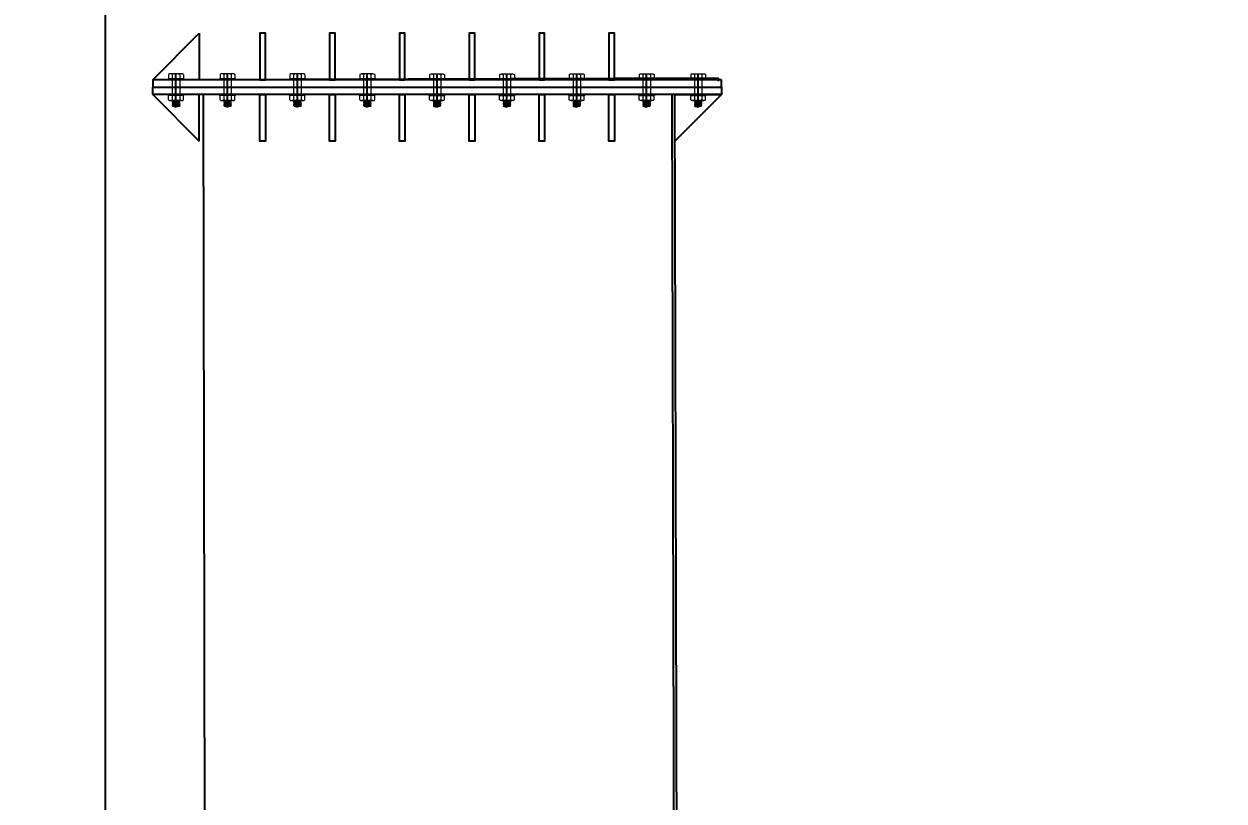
# Model space of a CAD drawing. Header units: metres. Extents: x 31037 to 31490, y -4422 to -3483.
# Drawn here: x 31169.164 to 31171.741, y -4403.161 to -4401.492 of the extents above; entities that cross this region are included whole.
import ezdxf

# ---------------------------------------------------------------- set-up
doc = ezdxf.new("R2010")
doc.units = ezdxf.units.M
doc.header["$LTSCALE"] = 30
doc.header["$MEASUREMENT"] = 0
doc.header["$PDMODE"] = 34
doc.linetypes.add('DASHDOT', pattern=[1, 0.5, -0.25, 0, -0.25])
doc.layers.get('0').update_dxf_attribs({"color": 30, "lineweight": 40})
for name, color, linetype in [('BLK_1_HT_OF_BLDG', 5, 'Continuous'), ('JSC-15O-Gusset Plt', 4, 'Continuous'), ('JSC-1A-Thin', 254, 'Continuous'), ('JSC-G-Grid Line', 250, 'DASHDOT'), ('JSC-U-Steel', 21, 'Continuous'), ('STEEL', 33, 'Continuous')]:
    doc.layers.add(name, color=color, linetype=linetype)
doc.layers.add('JSC-4D-Bolt', color=240, linetype='Continuous', lineweight=18)
doc.styles.get("Standard").update_dxf_attribs({"font": 'times.ttf', "height": 0.05})
doc.dimstyles.new('Standard$0', dxfattribs={"dimtxt": 0.08, "dimasz": 0.05, "dimexe": 0.02, "dimexo": 0.05, "dimgap": 0.09, "dimtad": 0, "dimtih": 1, "dimtoh": 1, "dimzin": 0, "dimdsep": 46, "dimtxsty": 'Standard', "dimcen": 0.09, "dimclrd": 7, "dimclre": 7, "dimclrt": 7, "dimadec": 0, "dimazin": 0, "dimtfac": 1, "dimtofl": 0, "dimtmove": 0, "dimatfit": 3, "dimfxl": 0, "dimtolj": 1, "dimtzin": 0, "dimarcsym": 0})

# ---------------------------------------------------------------- blocks, each defined once
blk = doc.blocks.new('A$C1C5357C3')
at = {"layer": 'JSC-4D-Bolt', "linetype": 'Continuous', "lineweight": 9}
for p, q in [((8, 26.8), (9.3, 27.7)), ((8, 26.8), (22.7, 21.4)), ((9.3, 24.9), (8, 26.8)), ((9.3, 27.7), (16, 29.1)), ((9.3, 27.7), (24, 22.3)), ((9.3, 27.7), (22.7, 27.1)), ((13.8, 27.5), (22.7, 24.2)), ((22.7, 27.1), (16, 29.1)), ((18.2, 27.3), (24, 25.2)), ((24, 25.2), (22.7, 27.1)), ((0, 13.3), (0, 4)), ((0, 4), (32, 4)), ((0, 2), (32, 2)), ((4, 14.7), (28, 14.7)), ((8, 24), (9.3, 24.9)), ((8, 24), (22.7, 18.5)), ((9.3, 22.1), (8, 24)), ((8, 21.1), (9.3, 22.1)), ((8, 21.1), (22.7, 15.7)), ((9.3, 19.2), (8, 21.1)), ((8, 18.3), (9.3, 19.2)), ((8, 18.3), (17.8, 14.7)), ((9.3, 16.4), (8, 18.3)), ((8, 15.4), (9.3, 16.4)), ((8, 14.7), (8, 15.4)), ((8, 15.4), (10.1, 14.7)), ((8, -41.3), (8, 13.3)), ((9.3, 24.9), (24, 19.5)), ((9.3, 22.1), (24, 16.6)), ((9.3, 19.2), (21.6, 14.7)), ((9.3, 16.4), (13.9, 14.7)), ((22.7, 24.2), (24, 25.2)), ((24, 22.3), (22.7, 24.2)), ((22.7, 21.4), (24, 22.3)), ((24, 19.5), (22.7, 21.4)), ((22.7, 18.5), (24, 19.5)), ((24, 16.6), (22.7, 18.5)), ((22.7, 15.7), (24, 16.6)), ((23.4, 14.7), (22.7, 15.7)), ((24, -41.3), (24, 13.3)), ((32, 13.3), (32, 4)), ((0, -30), (32, -30)), ((0, -41.3), (0, -32)), ((0, -32), (32, -32)), ((4, -42.7), (28, -42.7)), ((32, -41.3), (32, -32))]:
    blk.add_line(p, q, dxfattribs=at)
for centre, radius, start, end in [((0, 3), 1, 90, 270), ((4, 8), 6.67, 53.1268, 126.8666), ((16, -10), 24.7, 71.0721, 108.9214), ((28, 8), 6.67, 53.1268, 126.8666), ((32, 3), 1, 270, 90), ((0, -31), 1, 90, 270), ((4, -36), 6.67, 233.1268, 306.8666), ((16, -18), 24.7, 251.0721, 288.9214), ((28, -36), 6.67, 233.1268, 306.8666), ((32, -31), 1, 270, 90)]:
    blk.add_arc(centre, radius, start, end, dxfattribs=at)
at = {"layer": 'JSC-G-Grid Line'}
blk.add_line((16, 29.1), (16, -42.7), dxfattribs=at)
blk = doc.blocks.new('*D101')
at = {"layer": 'BLK_1_HT_OF_BLDG', "color": 5, "lineweight": -2}
for p, q in [((31165.7774, -4398.4178), (31165.5074, -4398.4178)), ((31165.5274, -4398.4678), (31165.5274, -4406.087)), ((31165.5274, -4413.9678), (31165.5274, -4406.3486)), ((31165.7774, -4414.0178), (31165.5074, -4414.0178))]:
    blk.add_line(p, q, dxfattribs=at)
at = {"layer": 'BLK_1_HT_OF_BLDG', "color": 5, "lineweight": 30}
for points in [[(31165.5191, -4398.4678), (31165.5358, -4398.4678), (31165.5274, -4398.4178)], [(31165.5191, -4413.9678), (31165.5358, -4413.9678), (31165.5274, -4414.0178)]]:
    blk.add_solid(points, dxfattribs=at)
at = {"layer": 'Defpoints', "color": 0, "lineweight": 30}
for p in [(31195.4086, -4398.4178), (31165.5274, -4414.0178), (31195.4086, -4414.0178)]:
    blk.add_point(p, dxfattribs=at)
at = {"layer": 'BLK_1_HT_OF_BLDG', "color": 5, "lineweight": 0, "insert": (31165.5274, -4406.2178), "char_height": 0.08, "attachment_point": 5}
blk.add_mtext('\\A1;15.60', dxfattribs=at)

msp = doc.modelspace()

# ---------------------------------------------------------------- linework, layer by layer
at = {"color": 0, "lineweight": 25}
msp.add_line((31169.33861, -4414.01783), (31169.33861, -4400.41783), dxfattribs=at)
at = {"layer": 'JSC-15O-Gusset Plt', "color": 0, "lineweight": 25, "elevation": 0.00005}
for points in [[(31170.6614, -4401.61139), (31169.44001, -4401.61139), (31169.44001, -4401.62739), (31170.6614, -4401.62739)], [(31170.6614, -4401.64339), (31169.44001, -4401.64339), (31169.44001, -4401.62739), (31170.6614, -4401.62739)]]:
    msp.add_lwpolyline(points, close=True, dxfattribs=at)
at = {"layer": 'JSC-1A-Thin', "color": 0, "lineweight": 25}
msp.add_line((31169.56861, -4413.41783, -0.00011), (31169.54901, -4401.64339, -0.00025), dxfattribs=at)
for points, elevation in [([(31169.54001, -4401.51127), (31169.54001, -4401.61139), (31169.44001, -4401.61139), (31169.54001, -4401.51127)], 0.00005), ([(31169.54001, -4401.74352), (31169.54001, -4401.64339), (31169.44001, -4401.64339), (31169.54001, -4401.74352)], 0.00005), ([(31170.575, -4409.26846), (31170.5554, -4401.64339)], -0.00013), ([(31170.56158, -4401.74352), (31170.5614, -4401.64339), (31170.6614, -4401.64339), (31170.56158, -4401.74352)], 0.00005)]:
    msp.add_lwpolyline(points, dxfattribs=dict(at, elevation=elevation))
for points, elevation in [([(31169.66992, -4401.61139), (31169.68192, -4401.61139), (31169.68192, -4401.51139), (31169.66992, -4401.51139)], 0.0009), ([(31169.81971, -4401.61139), (31169.83171, -4401.61139), (31169.83171, -4401.51139), (31169.81971, -4401.51139)], 0.00005), ([(31169.9697, -4401.61139), (31169.9817, -4401.61139), (31169.9817, -4401.51139), (31169.9697, -4401.51139)], 0.00005), ([(31170.11969, -4401.61139), (31170.13169, -4401.61139), (31170.13169, -4401.51139), (31170.11969, -4401.51139)], 0.00005), ([(31170.26969, -4401.61139), (31170.28169, -4401.61139), (31170.28169, -4401.51139), (31170.26969, -4401.51139)], 0.00005), ([(31170.41969, -4401.61138), (31170.43169, -4401.61138), (31170.43169, -4401.51138), (31170.41969, -4401.51138)], 0.00005), ([(31169.66992, -4401.64339), (31169.68192, -4401.64339), (31169.68192, -4401.74339), (31169.66992, -4401.74339)], 0.0009), ([(31169.81971, -4401.64339), (31169.83171, -4401.64339), (31169.83171, -4401.74339), (31169.81971, -4401.74339)], 0.00005), ([(31169.9697, -4401.64339), (31169.9817, -4401.64339), (31169.9817, -4401.74339), (31169.9697, -4401.74339)], 0.00005), ([(31170.11969, -4401.64339), (31170.13169, -4401.64339), (31170.13169, -4401.74339), (31170.11969, -4401.74339)], 0.00005), ([(31170.26969, -4401.64339), (31170.28169, -4401.64339), (31170.28169, -4401.74339), (31170.26969, -4401.74339)], 0.00005), ([(31170.41969, -4401.64338), (31170.43169, -4401.64338), (31170.43169, -4401.74338), (31170.41969, -4401.74338)], 0.00005)]:
    msp.add_lwpolyline(points, close=True, dxfattribs=dict(at, elevation=elevation))
at = {"layer": 'JSC-U-Steel', "color": 0, "lineweight": 25, "elevation": -0.00012}
msp.add_lwpolyline([(31170.581, -4409.26846), (31170.5614, -4401.64339)], dxfattribs=at)
at = {"layer": 'STEEL', "color": 0, "lineweight": 25}
for p, q in [((31170.65531, -4401.60825, 0.00005), (31169.54393, -4401.61139, 0.00005)), ((31170.65529, -4401.61419, 0.00005), (31170.65531, -4401.60825, 0.00005))]:
    msp.add_line(p, q, dxfattribs=at)

# ---------------------------------------------------------------- block references
at = {"layer": 'JSC-4D-Bolt', "color": 0, "lineweight": 25, "yscale": 0.0009999999965657, "rotation": 180}
for p, xscale, zscale in [((31169.50601, -4401.64138, 0.00005), 0.0009999999965657, 0.0009999999965657), ((31169.61672, -4401.64138, 0.00005), 0.0009999999965657, 0.0009999999965657), ((31169.76671, -4401.64139, 0.00005), 0.0009999999965657, 0.0009999999965657), ((31169.91671, -4401.6414, 0.00005), 0.0009999999965657, 0.0009999999965657), ((31170.0347, -4401.6414, 0.00005), -0.0009999999965657, 0.0009999999999782), ((31170.1847, -4401.6414, 0.00005), -0.0009999999965657, 0.0009999999999782), ((31170.33469, -4401.64139, 0.00005), -0.0009999999965657, 0.0009999999999782), ((31170.48469, -4401.64138, 0.00005), -0.0009999999965657, 0.0009999999999782), ((31170.5954, -4401.64138, 0.00005), -0.0009999999965657, 0.0009999999999782)]:
    msp.add_blockref('A$C1C5357C3', p, dxfattribs=dict(at, xscale=xscale, zscale=zscale))

# ---------------------------------------------------------------- dimensions: what is measured, and where the dimension line sits
at = {"layer": 'BLK_1_HT_OF_BLDG', "color": 5, "lineweight": 0}
dim = msp.add_linear_dim(base=(31165.52744, -4414.01783), p1=(31195.40861, -4398.41783), p2=(31195.40861, -4414.01783), angle=90, dimstyle='Standard$0', override={"dimclrd": 5, "dimclre": 5, "dimclrt": 5, "dimfxl": 0.25, "dimfxlon": 1, "dimarcsym": 2}, dxfattribs=at)
dim.commit()
dim.dimension.update_dxf_attribs({"geometry": '*D101', "text_midpoint": (31165.52744, -4406.21783)})

doc.saveas('drawing.dxf')
